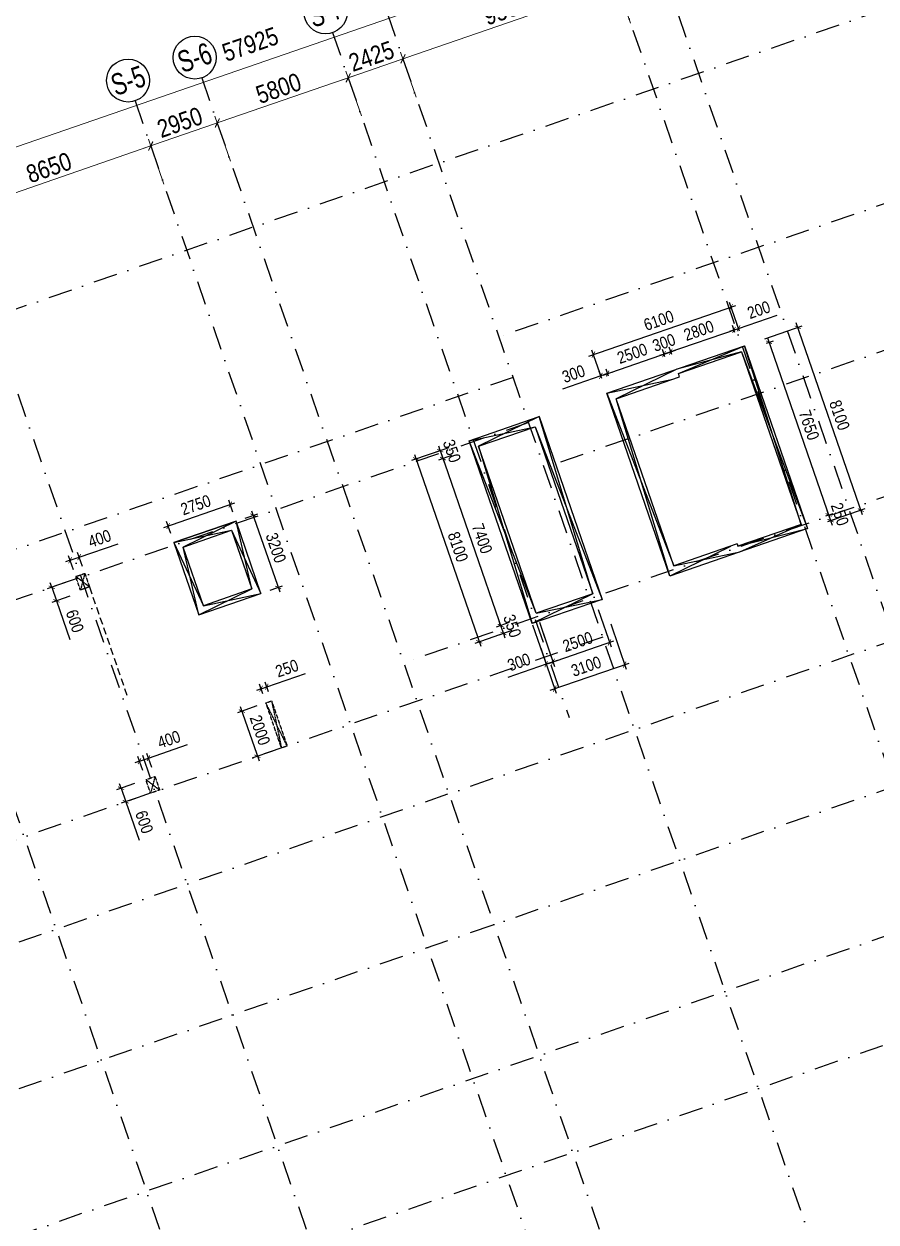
# Model space of a CAD drawing. Header units: millimetres. Extents: x 13965 to 1327256, y -72704 to 46237.
# Drawn here: x 1202151 to 1237833, y -29291 to 20879 of the extents above; entities that cross this region are included whole.
import ezdxf
from ezdxf.enums import TextEntityAlignment as Align

# ---------------------------------------------------------------- set-up
doc = ezdxf.new("R2010")
doc.units = ezdxf.units.MM
doc.header["$MEASUREMENT"] = 0
for name, pattern in [('DASHDOT', [1, 0.5, -0.25, 0, -0.25]), ('DASHED', [4.5, 3, -1.5]), ('ST_MBDV Cot vach 220805$0$HIDDEN', [0.375, 0.25, -0.125])]:
    doc.linetypes.add(name, pattern=pattern)
for name, color, linetype in [('ccu11-Khuat', 9, 'DASHED'), ('ccu11-Manh', 8, 'Continuous'), ('ccu11-Thay', 7, 'Continuous'), ('KC2-DIM', 251, 'Continuous'), ('KT-Luoi truc South Tower', 8, 'DASHDOT'), ('ST_MBDV Cot vach 220805$0$AUDIT_I_220805193045-1', 50, 'Continuous'), ('ST_MBDV Cot vach 220805$0$AUDIT_I_220805193045-5', 6, 'Continuous')]:
    doc.layers.add(name, color=color, linetype=linetype)
doc.layers.add('KT-Kich thuoc', color=159, linetype='Continuous', lineweight=18)
doc.styles.add('Arial Narrow', font='ARIALN.TTF')
doc.styles.add('ST_MBDV Cot vach 220805$0$HBA-Text', font='GOTHIC.TTF')
doc.dimstyles.new('ccu12-200', dxfattribs={"dimscale": 200, "dimtxt": 2.5, "dimasz": 1, "dimexe": 1, "dimexo": 2, "dimgap": 1, "dimtad": 1, "dimdec": 0, "dimdsep": 46, "dimtxsty": 'Arial Narrow', "dimblk": 'ARCHTICK', "dimcen": -1, "dimdle": 1, "dimclrd": 256, "dimclre": 256, "dimclrt": 3, "dimadec": 0, "dimazin": 2, "dimtfac": 0.1, "dimtdec": 0, "dimtmove": 0, "dimatfit": 1, "dimldrblk": 'ARCHTICK', "dimfxl": 1, "dimtvp": 0.833333, "dimtolj": 1, "dimtzin": 12, "dimarcsym": 0})
doc.dimstyles.new('CCU_1-300', dxfattribs={"dimscale": 300, "dimtxt": 2.5, "dimasz": 1, "dimexe": 1, "dimexo": 2, "dimgap": 0.5, "dimtad": 1, "dimdec": 0, "dimdsep": 46, "dimtxsty": 'Arial Narrow', "dimblk": 'ARCHTICK', "dimcen": -1, "dimdle": 1, "dimclrd": 256, "dimclre": 256, "dimclrt": 3, "dimadec": 0, "dimazin": 2, "dimtfac": 0.1, "dimtdec": 0, "dimtix": 1, "dimtmove": 2, "dimatfit": 1, "dimfxl": 1, "dimtvp": 0.833333, "dimtolj": 1, "dimtzin": 12, "dimarcsym": 0})

# ---------------------------------------------------------------- blocks, each defined once
blk = doc.blocks.new('_ArchTick')
at = {"color": 0, "const_width": 0.15}
blk.add_lwpolyline([(-0.5, -0.5), (0.5, 0.5)], dxfattribs=at)
blk = doc.blocks.new('*D1056')
at = {"layer": 'Defpoints', "color": 0, "transparency": 16777216}
for p in [(-52359, 62652), (-108654, 48212), (-107112, 43748, 0)]:
    blk.add_point(p, dxfattribs=at)
at = {"layer": 'KT-Kich thuoc', "lineweight": -2, "transparency": 16777216}
for p, q in [((-52555, 63219), (-53998, 67400)), ((-53617, 67214), (-108937, 48114)), ((-107308, 44315), (-108751, 48496))]:
    blk.add_line(p, q, dxfattribs=at)
at = {"layer": 'KT-Kich thuoc', "lineweight": -2, "transparency": 16777216, "xscale": 300, "yscale": 300, "zscale": 300}
for p, rotation in [((-53900, 67116), 19.04771637789532), ((-108654, 48212), 199.0477163778953)]:
    blk.add_blockref('_ArchTick', p, dxfattribs=dict(at, rotation=rotation))
at = {"layer": 'KT-Kich thuoc', "color": 3, "transparency": 16777216, "insert": (-78140, 59662), "char_height": 750, "attachment_point": 5, "rotation": 19.0477, "style": 'Arial Narrow'}
blk.add_mtext('\\A1;57925', dxfattribs=at)
blk = doc.blocks.new('*D1060')
at = {"layer": 'Defpoints', "color": 0, "transparency": 16777216}
for p in [(-82308, 55404), (-81561, 53238), (-89737, 50415)]:
    blk.add_point(p, dxfattribs=at)
at = {"layer": 'KT-Kich thuoc', "lineweight": -2, "transparency": 16777216}
for p, q in [((-90768, 52483), (-82025, 55502)), ((-81757, 53805), (-82406, 55687)), ((-89933, 50983), (-90583, 52864))]:
    blk.add_line(p, q, dxfattribs=at)
for p, xscale, yscale, zscale, rotation in [((-82308, 55404), 300, 300, 300, 19.04713796427213), ((-90485, 52581), 300.0000000000001, 300.0000000000001, 300.0000000000001, 199.0471379642721)]:
    blk.add_blockref('_ArchTick', p, dxfattribs=dict(at, xscale=xscale, yscale=yscale, zscale=zscale, rotation=rotation))
at = {"layer": 'KT-Kich thuoc', "color": 3, "transparency": 16777216, "insert": (-86570, 54496), "char_height": 750, "attachment_point": 5, "rotation": 19.0471, "style": 'Arial Narrow'}
blk.add_mtext('\\A1;8650', dxfattribs=at)
blk = doc.blocks.new('*D1061')
at = {"layer": 'Defpoints', "color": 0, "transparency": 16777216}
for p in [(-79520, 56366), (-78772, 54201), (-81561, 53238)]:
    blk.add_point(p, dxfattribs=at)
at = {"layer": 'KT-Kich thuoc', "lineweight": -2, "transparency": 16777216}
for p, q in [((-82592, 55306), (-79236, 56464)), ((-78968, 54768), (-79618, 56650)), ((-81757, 53805), (-82406, 55687))]:
    blk.add_line(p, q, dxfattribs=at)
for p, xscale, yscale, zscale, rotation in [((-79520, 56366), 300, 300, 300, 19.04713796427213), ((-82308, 55404), 300.0000000000001, 300.0000000000001, 300.0000000000001, 199.0471379642721)]:
    blk.add_blockref('_ArchTick', p, dxfattribs=dict(at, xscale=xscale, yscale=yscale, zscale=zscale, rotation=rotation))
at = {"layer": 'KT-Kich thuoc', "color": 3, "transparency": 16777216, "insert": (-81088, 56389), "char_height": 750, "attachment_point": 5, "rotation": 19.0471, "style": 'Arial Narrow'}
blk.add_mtext('\\A1;2950', dxfattribs=at)
blk = doc.blocks.new('*D1062')
at = {"layer": 'Defpoints', "color": 0, "transparency": 16777216}
for p in [(-74037, 58259), (-73290, 56094), (-78772, 54201)]:
    blk.add_point(p, dxfattribs=at)
at = {"layer": 'KT-Kich thuoc', "lineweight": -2, "transparency": 16777216}
for p, q in [((-79803, 56269), (-73754, 58357)), ((-73486, 56661), (-74135, 58543)), ((-78968, 54768), (-79618, 56650))]:
    blk.add_line(p, q, dxfattribs=at)
for p, xscale, yscale, zscale, rotation in [((-74037, 58259), 300, 300, 300, 19.04713796427213), ((-79520, 56366), 300.0000000000001, 300.0000000000001, 300.0000000000001, 199.0471379642721)]:
    blk.add_blockref('_ArchTick', p, dxfattribs=dict(at, xscale=xscale, yscale=yscale, zscale=zscale, rotation=rotation))
at = {"layer": 'KT-Kich thuoc', "color": 3, "transparency": 16777216, "insert": (-76953, 57817), "char_height": 750, "attachment_point": 5, "rotation": 19.0471, "style": 'Arial Narrow'}
blk.add_mtext('\\A1;5800', dxfattribs=at)
blk = doc.blocks.new('*D1063')
at = {"layer": 'Defpoints', "color": 0, "transparency": 16777216}
for p in [(-71745, 59051), (-70998, 56885), (-73290, 56094)]:
    blk.add_point(p, dxfattribs=at)
at = {"layer": 'KT-Kich thuoc', "lineweight": -2, "transparency": 16777216}
for p, q in [((-71193, 57452), (-71843, 59334)), ((-74321, 58161), (-71462, 59149)), ((-73486, 56661), (-74135, 58543))]:
    blk.add_line(p, q, dxfattribs=at)
for p, xscale, yscale, zscale, rotation in [((-71745, 59051), 300, 300, 300, 19.04713796427213), ((-74037, 58259), 300.0000000000001, 300.0000000000001, 300.0000000000001, 199.0471379642721)]:
    blk.add_blockref('_ArchTick', p, dxfattribs=dict(at, xscale=xscale, yscale=yscale, zscale=zscale, rotation=rotation))
at = {"layer": 'KT-Kich thuoc', "color": 3, "transparency": 16777216, "insert": (-73065, 59159), "char_height": 750, "attachment_point": 5, "rotation": 19.0471, "style": 'Arial Narrow'}
blk.add_mtext('\\A1;2425', dxfattribs=at)
blk = doc.blocks.new('*D1064')
at = {"layer": 'Defpoints', "color": 0, "transparency": 16777216}
for p in [(-62765, 62151), (-62018, 59985), (-70998, 56885)]:
    blk.add_point(p, dxfattribs=at)
at = {"layer": 'KT-Kich thuoc', "lineweight": -2, "transparency": 16777216}
for p, q in [((-72029, 58953), (-62482, 62249)), ((-62214, 60553), (-62863, 62435)), ((-71193, 57452), (-71843, 59334))]:
    blk.add_line(p, q, dxfattribs=at)
for p, xscale, yscale, zscale, rotation in [((-62765, 62151), 300, 300, 300, 19.04713796427213), ((-71745, 59051), 300.0000000000001, 300.0000000000001, 300.0000000000001, 199.0471379642721)]:
    blk.add_blockref('_ArchTick', p, dxfattribs=dict(at, xscale=xscale, yscale=yscale, zscale=zscale, rotation=rotation))
at = {"layer": 'KT-Kich thuoc', "color": 3, "transparency": 16777216, "insert": (-67429, 61105), "char_height": 750, "attachment_point": 5, "rotation": 19.0471, "style": 'Arial Narrow'}
blk.add_mtext('\\A1;9500', dxfattribs=at)
blk = doc.blocks.new('*D1065')
at = {"layer": 'Defpoints', "color": 0, "transparency": 16777216}
for p in [(-60875, 62804), (-60127, 60638), (-62018, 59985)]:
    blk.add_point(p, dxfattribs=at)
at = {"layer": 'KT-Kich thuoc', "lineweight": -2, "transparency": 16777216}
for p, q in [((-62765, 62151), (-60875, 62804)), ((-60323, 61205), (-60973, 63087)), ((-60875, 62804), (-60591, 62902)), ((-62214, 60553), (-62863, 62435)), ((-62765, 62151), (-63049, 62053))]:
    blk.add_line(p, q, dxfattribs=at)
for p, xscale, yscale, zscale, rotation in [((-60875, 62804), 300.0000000000001, 300.0000000000001, 300.0000000000001, 199.0471379642721), ((-62765, 62151), 300, 300, 300, 19.04713796427217)]:
    blk.add_blockref('_ArchTick', p, dxfattribs=dict(at, xscale=xscale, yscale=yscale, zscale=zscale, rotation=rotation))
at = {"layer": 'KT-Kich thuoc', "color": 3, "transparency": 16777216, "insert": (-61994, 62981), "char_height": 750, "attachment_point": 5, "rotation": 19.0471, "style": 'Arial Narrow'}
blk.add_mtext('\\A1;2000', dxfattribs=at)
blk = doc.blocks.new('ST_MBDV Cot vach 220805$0$GRID-SYM-flat-103')
at = {"layer": 'ST_MBDV Cot vach 220805$0$AUDIT_I_220805193045-1'}
blk.add_circle((0, 0, 0), 900, dxfattribs=at)
at = {"layer": 'ST_MBDV Cot vach 220805$0$AUDIT_I_220805193045-1', "style": 'ST_MBDV Cot vach 220805$0$HBA-Text'}
blk.add_attdef('GRID', text='', height=900, rotation=19.0471, dxfattribs=at).set_placement((0, 0, 0), align=Align.MIDDLE_CENTER)
blk = doc.blocks.new('*U1039')
at = {"color": 6, "linetype": 'ST_MBDV Cot vach 220805$0$HIDDEN', "ltscale": 10}
for p, q in [((-75, 125), (-475, -475)), ((-75, -475), (-475, 125))]:
    blk.add_line(p, q, dxfattribs=at)
blk.add_lwpolyline([(-475, -475), (-75, -475), (-75, 125), (-475, 125)], close=True, dxfattribs=at)
blk = doc.blocks.new('*U1037')
at = {"color": 6, "linetype": 'ST_MBDV Cot vach 220805$0$HIDDEN', "ltscale": 10}
for p, q in [((-225, 1525), (-475, -475)), ((-225, -475), (-475, 1525))]:
    blk.add_line(p, q, dxfattribs=at)
blk.add_lwpolyline([(-475, -475), (-225, -475), (-225, 1525), (-475, 1525)], close=True, dxfattribs=at)
blk = doc.blocks.new('*U1035')
at = {"color": 6, "linetype": 'ST_MBDV Cot vach 220805$0$HIDDEN', "ltscale": 10}
for p, q in [((-75, 125), (-475, -475)), ((-75, -475), (-475, 125))]:
    blk.add_line(p, q, dxfattribs=at)
blk.add_lwpolyline([(-475, -475), (-75, -475), (-75, 125), (-475, 125)], close=True, dxfattribs=at)
blk = doc.blocks.new('*D943')
at = {"layer": 'Defpoints', "color": 0, "transparency": 16777216}
for p in [(1210792, 755), (1211032, 59), (1208433, -839)]:
    blk.add_point(p, dxfattribs=at)
at = {"layer": 'KC2-DIM', "lineweight": -2, "transparency": 16777216}
for p, q in [((1208003, -208), (1210981, 820)), ((1210902, 437), (1210727, 944)), ((1208302, -461), (1208127, 46))]:
    blk.add_line(p, q, dxfattribs=at)
at = {"layer": 'KC2-DIM', "lineweight": -2, "transparency": 16777216, "xscale": 200, "yscale": 200, "zscale": 200}
for p, rotation in [((1210792, 755), 19.04713795401424), ((1208192, -143), 199.0471379540143)]:
    blk.add_blockref('_ArchTick', p, dxfattribs=dict(at, rotation=rotation))
at = {"layer": 'KC2-DIM', "color": 3, "transparency": 16777216, "insert": (1209344, 736), "char_height": 500, "attachment_point": 5, "rotation": 19.0471, "style": 'Arial Narrow'}
blk.add_mtext('\\A1;2750', dxfattribs=at)
blk = doc.blocks.new('*D944')
at = {"layer": 'Defpoints', "color": 0, "transparency": 16777216}
for p in [(1211032, 59), (1212076, -2966), (1212795, -2718)]:
    blk.add_point(p, dxfattribs=at)
at = {"layer": 'KC2-DIM', "lineweight": -2, "transparency": 16777216}
for p, q in [((1211410, 189), (1211940, 372)), ((1211685, 496), (1212860, -2907)), ((1212455, -2836), (1212984, -2653))]:
    blk.add_line(p, q, dxfattribs=at)
at = {"layer": 'KC2-DIM', "lineweight": -2, "transparency": 16777216, "xscale": 200, "yscale": 200, "zscale": 200}
for p, rotation in [((1211751, 307), 109.0471379534282), ((1212795, -2718), 289.0471379534281)]:
    blk.add_blockref('_ArchTick', p, dxfattribs=dict(at, rotation=rotation))
at = {"layer": 'KC2-DIM', "color": 3, "transparency": 16777216, "insert": (1212703, -1057), "char_height": 500, "attachment_point": 5, "rotation": 289.0471, "style": 'Arial Narrow'}
blk.add_mtext('\\A1;3200', dxfattribs=at)
blk = doc.blocks.new('*D945')
at = {"layer": 'Defpoints', "color": 0, "transparency": 16777216}
for p in [(1220318, 3264), (1219698, 2680), (1220432, 2934)]:
    blk.add_point(p, dxfattribs=at)
at = {"layer": 'KC2-DIM', "lineweight": -2, "transparency": 16777216}
for p, q in [((1219940, 3134), (1219395, 2946)), ((1219584, 3011), (1219519, 3200)), ((1219584, 3011), (1219698, 2680)), ((1220054, 2803), (1219509, 2615)), ((1219698, 2680), (1219763, 2491))]:
    blk.add_line(p, q, dxfattribs=at)
at = {"layer": 'KC2-DIM', "lineweight": -2, "transparency": 16777216, "xscale": 200, "yscale": 200, "zscale": 200}
for p, rotation in [((1219584, 3011), 289.0471379531238), ((1219698, 2680), 109.0471379531237)]:
    blk.add_blockref('_ArchTick', p, dxfattribs=dict(at, rotation=rotation))
at = {"layer": 'KC2-DIM', "color": 3, "transparency": 16777216, "insert": (1220071, 2994), "char_height": 500, "attachment_point": 5, "rotation": 289.0471, "style": 'Arial Narrow'}
blk.add_mtext('\\A1;350', dxfattribs=at)
blk = doc.blocks.new('*D946')
at = {"layer": 'Defpoints', "color": 0, "transparency": 16777216}
for p in [(1220432, 2934), (1222113, -4315), (1222847, -4061)]:
    blk.add_point(p, dxfattribs=at)
at = {"layer": 'KC2-DIM', "lineweight": -2, "transparency": 16777216}
for p, q in [((1220054, 2803), (1219509, 2615)), ((1219633, 2869), (1222178, -4504)), ((1222469, -4192), (1221924, -4380))]:
    blk.add_line(p, q, dxfattribs=at)
at = {"layer": 'KC2-DIM', "lineweight": -2, "transparency": 16777216, "xscale": 200, "yscale": 200, "zscale": 200}
for p, rotation in [((1219698, 2680), 109.0471379636559), ((1222113, -4315), 289.047137963656)]:
    blk.add_blockref('_ArchTick', p, dxfattribs=dict(at, rotation=rotation))
at = {"layer": 'KC2-DIM', "color": 3, "transparency": 16777216, "insert": (1221336, -669), "char_height": 500, "attachment_point": 5, "rotation": 289.0471, "style": 'Arial Narrow'}
blk.add_mtext('\\A1;7400', dxfattribs=at)
blk = doc.blocks.new('*D947')
at = {"layer": 'Defpoints', "color": 0, "transparency": 16777216}
for p in [(1222847, -4061), (1222961, -4392), (1222227, -4645)]:
    blk.add_point(p, dxfattribs=at)
at = {"layer": 'KC2-DIM', "lineweight": -2, "transparency": 16777216}
for p, q in [((1222469, -4192), (1221924, -4380)), ((1222113, -4315), (1222048, -4126)), ((1222113, -4315), (1222227, -4645)), ((1222583, -4523), (1222038, -4711)), ((1222227, -4645), (1222292, -4834))]:
    blk.add_line(p, q, dxfattribs=at)
at = {"layer": 'KC2-DIM', "lineweight": -2, "transparency": 16777216, "xscale": 200, "yscale": 200, "zscale": 200}
for p, rotation in [((1222113, -4315), 289.047137963656), ((1222227, -4645), 109.0471379636559)]:
    blk.add_blockref('_ArchTick', p, dxfattribs=dict(at, rotation=rotation))
at = {"layer": 'KC2-DIM', "color": 3, "transparency": 16777216, "insert": (1222600, -4331), "char_height": 500, "attachment_point": 5, "rotation": 289.0471, "style": 'Arial Narrow'}
blk.add_mtext('\\A1;350', dxfattribs=at)
blk = doc.blocks.new('*D948')
at = {"layer": 'Defpoints', "color": 0, "transparency": 16777216}
for p in [(1220318, 3264), (1222961, -4392), (1221217, -4994)]:
    blk.add_point(p, dxfattribs=at)
at = {"layer": 'KC2-DIM', "lineweight": -2, "transparency": 16777216}
for p, q in [((1219940, 3134), (1218384, 2597)), ((1218508, 2851), (1221282, -5183)), ((1222583, -4523), (1221027, -5060))]:
    blk.add_line(p, q, dxfattribs=at)
at = {"layer": 'KC2-DIM', "lineweight": -2, "transparency": 16777216, "xscale": 200, "yscale": 200, "zscale": 200}
for p, rotation in [((1218573, 2662), 109.0471379531446), ((1221217, -4994), 289.0471379531446)]:
    blk.add_blockref('_ArchTick', p, dxfattribs=dict(at, rotation=rotation))
at = {"layer": 'KC2-DIM', "color": 3, "transparency": 16777216, "insert": (1220325, -1018), "char_height": 500, "attachment_point": 5, "rotation": 289.0471, "style": 'Arial Narrow'}
blk.add_mtext('\\A1;8100', dxfattribs=at)
blk = doc.blocks.new('*D949')
at = {"layer": 'Defpoints', "color": 0, "transparency": 16777216}
for p in [(1223321, -3898), (1223605, -3800), (1224023, -5931)]:
    blk.add_point(p, dxfattribs=at)
at = {"layer": 'KC2-DIM', "lineweight": -2, "transparency": 16777216}
for p, q in [((1223452, -4276), (1224089, -6121)), ((1223735, -4178), (1224372, -6023)), ((1224023, -5931), (1222412, -6488)), ((1224307, -5834), (1224023, -5931)), ((1224307, -5834), (1224496, -5768))]:
    blk.add_line(p, q, dxfattribs=at)
at = {"layer": 'KC2-DIM', "lineweight": -2, "transparency": 16777216, "xscale": 200, "yscale": 200, "zscale": 200}
for p, rotation in [((1224023, -5931), 19.04713795306775), ((1224307, -5834), 199.0471379530678)]:
    blk.add_blockref('_ArchTick', p, dxfattribs=dict(at, rotation=rotation))
at = {"layer": 'KC2-DIM', "color": 3, "transparency": 16777216, "insert": (1222880, -5845), "char_height": 500, "attachment_point": 5, "rotation": 19.0471, "style": 'Arial Narrow'}
blk.add_mtext('\\A1;300', dxfattribs=at)
blk = doc.blocks.new('*D950')
at = {"layer": 'Defpoints', "color": 0, "transparency": 16777216}
for p in [(1226066, -3269), (1223703, -4085), (1226670, -5018)]:
    blk.add_point(p, dxfattribs=at)
at = {"layer": 'KC2-DIM', "lineweight": -2, "transparency": 16777216}
for p, q in [((1226197, -3647), (1226735, -5207)), ((1223834, -4463), (1224372, -6023)), ((1224118, -5899), (1226859, -4952))]:
    blk.add_line(p, q, dxfattribs=at)
at = {"layer": 'KC2-DIM', "lineweight": -2, "transparency": 16777216, "xscale": 200, "yscale": 200, "zscale": 200}
for p, rotation in [((1226670, -5018), 19.04713795308638), ((1224307, -5834), 199.0471379530864)]:
    blk.add_blockref('_ArchTick', p, dxfattribs=dict(at, rotation=rotation))
at = {"layer": 'KC2-DIM', "color": 3, "transparency": 16777216, "insert": (1225340, -4995), "char_height": 500, "attachment_point": 5, "rotation": 19.0471, "style": 'Arial Narrow'}
blk.add_mtext('\\A1;2500', dxfattribs=at)
blk = doc.blocks.new('*D951')
at = {"layer": 'Defpoints', "color": 0, "transparency": 16777216}
for p in [(1226590, -3867), (1223660, -4879), (1227308, -5947)]:
    blk.add_point(p, dxfattribs=at)
at = {"layer": 'KC2-DIM', "lineweight": -2, "transparency": 16777216}
for p, q in [((1226721, -4245), (1227373, -6136)), ((1223790, -5257), (1224443, -7147)), ((1224189, -7024), (1227497, -5881))]:
    blk.add_line(p, q, dxfattribs=at)
at = {"layer": 'KC2-DIM', "lineweight": -2, "transparency": 16777216, "xscale": 200, "yscale": 200, "zscale": 200}
for p, rotation in [((1227308, -5947), 19.04713795301825), ((1224378, -6958), 199.0471379530182)]:
    blk.add_blockref('_ArchTick', p, dxfattribs=dict(at, rotation=rotation))
at = {"layer": 'KC2-DIM', "color": 3, "transparency": 16777216, "insert": (1225694, -6022), "char_height": 500, "attachment_point": 5, "rotation": 19.0471, "style": 'Arial Narrow'}
blk.add_mtext('\\A1;3100', dxfattribs=at)
blk = doc.blocks.new('*D952')
at = {"layer": 'Defpoints', "color": 0, "transparency": 16777216}
for p in [(1226309, 6140), (1226479, 5648), (1226762, 5746)]:
    blk.add_point(p, dxfattribs=at)
at = {"layer": 'KC2-DIM', "lineweight": -2, "transparency": 16777216}
for p, q in [((1226309, 6140), (1224698, 5584)), ((1226348, 6027), (1226244, 6329)), ((1226592, 6238), (1226309, 6140)), ((1226632, 6124), (1226527, 6427)), ((1226592, 6238), (1226781, 6304))]:
    blk.add_line(p, q, dxfattribs=at)
at = {"layer": 'KC2-DIM', "lineweight": -2, "transparency": 16777216, "xscale": 200, "yscale": 200, "zscale": 200}
for p, rotation in [((1226309, 6140), 19.0471379530103), ((1226592, 6238), 199.0471379530103)]:
    blk.add_blockref('_ArchTick', p, dxfattribs=dict(at, rotation=rotation))
at = {"layer": 'KC2-DIM', "color": 3, "transparency": 16777216, "insert": (1225166, 6227), "char_height": 500, "attachment_point": 5, "rotation": 19.0471, "style": 'Arial Narrow'}
blk.add_mtext('\\A1;300', dxfattribs=at)
blk = doc.blocks.new('*D953')
at = {"layer": 'Defpoints', "color": 0, "transparency": 16777216}
for p in [(1228955, 7054), (1229125, 6562), (1226762, 5746)]:
    blk.add_point(p, dxfattribs=at)
at = {"layer": 'KC2-DIM', "lineweight": -2, "transparency": 16777216}
for p, q in [((1226403, 6173), (1229145, 7119)), ((1228995, 6940), (1228890, 7243)), ((1226632, 6124), (1226527, 6427))]:
    blk.add_line(p, q, dxfattribs=at)
at = {"layer": 'KC2-DIM', "lineweight": -2, "transparency": 16777216, "xscale": 200, "yscale": 200, "zscale": 200}
for p, rotation in [((1228955, 7054), 19.04713795475108), ((1226592, 6238), 199.0471379547511)]:
    blk.add_blockref('_ArchTick', p, dxfattribs=dict(at, rotation=rotation))
at = {"layer": 'KC2-DIM', "color": 3, "transparency": 16777216, "insert": (1227625, 7077), "char_height": 500, "attachment_point": 5, "rotation": 19.0471, "style": 'Arial Narrow'}
blk.add_mtext('\\A1;2500', dxfattribs=at)
blk = doc.blocks.new('*D954')
at = {"layer": 'Defpoints', "color": 0, "transparency": 16777216}
for p in [(1229239, 7152), (1229125, 6562), (1229409, 6660)]:
    blk.add_point(p, dxfattribs=at)
at = {"layer": 'KC2-DIM', "lineweight": -2, "transparency": 16777216}
for p, q in [((1228955, 7054), (1228766, 6989)), ((1228995, 6940), (1228890, 7243)), ((1228955, 7054), (1229239, 7152)), ((1229278, 7038), (1229174, 7341)), ((1229239, 7152), (1229428, 7217))]:
    blk.add_line(p, q, dxfattribs=at)
at = {"layer": 'KC2-DIM', "lineweight": -2, "transparency": 16777216, "xscale": 200, "yscale": 200, "zscale": 200}
for p, rotation in [((1228955, 7054), 19.04713795475107), ((1229239, 7152), 199.0471379547511)]:
    blk.add_blockref('_ArchTick', p, dxfattribs=dict(at, rotation=rotation))
at = {"layer": 'KC2-DIM', "color": 3, "transparency": 16777216, "insert": (1228949, 7534), "char_height": 500, "attachment_point": 5, "rotation": 19.0471, "style": 'Arial Narrow'}
blk.add_mtext('\\A1;300', dxfattribs=at)
blk = doc.blocks.new('*D955')
at = {"layer": 'Defpoints', "color": 0, "transparency": 16777216}
for p in [(1231886, 8066), (1232056, 7574), (1229409, 6660)]:
    blk.add_point(p, dxfattribs=at)
at = {"layer": 'KC2-DIM', "lineweight": -2, "transparency": 16777216}
for p, q in [((1229050, 7087), (1232075, 8131)), ((1231925, 7952), (1231820, 8255)), ((1229278, 7038), (1229174, 7341))]:
    blk.add_line(p, q, dxfattribs=at)
at = {"layer": 'KC2-DIM', "lineweight": -2, "transparency": 16777216, "xscale": 200, "yscale": 200, "zscale": 200}
for p, rotation in [((1231886, 8066), 19.04713795475108), ((1229239, 7152), 199.0471379547511)]:
    blk.add_blockref('_ArchTick', p, dxfattribs=dict(at, rotation=rotation))
at = {"layer": 'KC2-DIM', "color": 3, "transparency": 16777216, "insert": (1230414, 8039), "char_height": 500, "attachment_point": 5, "rotation": 19.0471, "style": 'Arial Narrow'}
blk.add_mtext('\\A1;2800', dxfattribs=at)
blk = doc.blocks.new('*D956')
at = {"layer": 'Defpoints', "color": 0, "transparency": 16777216}
for p in [(1232075, 8131), (1232056, 7574), (1232245, 7639)]:
    blk.add_point(p, dxfattribs=at)
at = {"layer": 'KC2-DIM', "lineweight": -2, "transparency": 16777216}
for p, q in [((1232075, 8131), (1233692, 8690)), ((1231886, 8066), (1231697, 8001)), ((1231925, 7952), (1231820, 8255)), ((1231886, 8066), (1232075, 8131)), ((1232114, 8017), (1232010, 8320))]:
    blk.add_line(p, q, dxfattribs=at)
at = {"layer": 'KC2-DIM', "lineweight": -2, "transparency": 16777216, "xscale": 200, "yscale": 200, "zscale": 200}
for p, rotation in [((1231886, 8066), 19.04713795475107), ((1232075, 8131), 199.0471379547511)]:
    blk.add_blockref('_ArchTick', p, dxfattribs=dict(at, rotation=rotation))
at = {"layer": 'KC2-DIM', "color": 3, "transparency": 16777216, "insert": (1232924, 8906), "char_height": 500, "attachment_point": 5, "rotation": 19.0471, "style": 'Arial Narrow'}
blk.add_mtext('\\A1;200', dxfattribs=at)
blk = doc.blocks.new('*D957')
at = {"layer": 'Defpoints', "color": 0, "transparency": 16777216}
for p in [(1231766, 9025), (1232245, 7639), (1226479, 5648)]:
    blk.add_point(p, dxfattribs=at)
at = {"layer": 'KC2-DIM', "lineweight": -2, "transparency": 16777216}
for p, q in [((1225811, 6969), (1231955, 9090)), ((1232114, 8017), (1231701, 9214)), ((1226348, 6027), (1225935, 7223))]:
    blk.add_line(p, q, dxfattribs=at)
at = {"layer": 'KC2-DIM', "lineweight": -2, "transparency": 16777216, "xscale": 200, "yscale": 200, "zscale": 200}
for p, rotation in [((1231766, 9025), 19.04713795301479), ((1226000, 7034), 199.0471379530148)]:
    blk.add_blockref('_ArchTick', p, dxfattribs=dict(at, rotation=rotation))
at = {"layer": 'KC2-DIM', "color": 3, "transparency": 16777216, "insert": (1228735, 8460), "char_height": 500, "attachment_point": 5, "rotation": 19.0471, "style": 'Arial Narrow'}
blk.add_mtext('\\A1;6100', dxfattribs=at)
blk = doc.blocks.new('*D958')
at = {"layer": 'Defpoints', "color": 0, "transparency": 16777216}
for p in [(1232861, 7381), (1235358, 149), (1235845, 318)]:
    blk.add_point(p, dxfattribs=at)
at = {"layer": 'KC2-DIM', "lineweight": -2, "transparency": 16777216}
for p, q in [((1233239, 7511), (1233538, 7614)), ((1233284, 7738), (1235911, 129)), ((1235736, 280), (1236034, 383))]:
    blk.add_line(p, q, dxfattribs=at)
at = {"layer": 'KC2-DIM', "lineweight": -2, "transparency": 16777216, "xscale": 200, "yscale": 200, "zscale": 200}
for p, rotation in [((1233349, 7549), 109.0471379531407), ((1235845, 318), 289.0471379531407)]:
    blk.add_blockref('_ArchTick', p, dxfattribs=dict(at, rotation=rotation))
at = {"layer": 'KC2-DIM', "color": 3, "transparency": 16777216, "insert": (1235028, 4082), "char_height": 500, "attachment_point": 5, "rotation": 289.0471, "style": 'Arial Narrow'}
blk.add_mtext('\\A1;7650', dxfattribs=at)
blk = doc.blocks.new('*D959')
at = {"layer": 'Defpoints', "color": 0, "transparency": 16777216}
for p in [(1235358, 149), (1235927, 82), (1235439, -87)]:
    blk.add_point(p, dxfattribs=at)
at = {"layer": 'KC2-DIM', "lineweight": -2, "transparency": 16777216}
for p, q in [((1235845, 318), (1235780, 507)), ((1235736, 280), (1236034, 383)), ((1235817, 44), (1236116, 147)), ((1235845, 318), (1235927, 82)), ((1235927, 82), (1235992, -107))]:
    blk.add_line(p, q, dxfattribs=at)
at = {"layer": 'KC2-DIM', "lineweight": -2, "transparency": 16777216, "xscale": 200, "yscale": 200, "zscale": 200}
for p, rotation in [((1235845, 318), 289.0471379531118), ((1235927, 82), 109.0471379531119)]:
    blk.add_blockref('_ArchTick', p, dxfattribs=dict(at, rotation=rotation))
at = {"layer": 'KC2-DIM', "color": 3, "transparency": 16777216, "insert": (1236317, 348), "char_height": 500, "attachment_point": 5, "rotation": 289.0471, "style": 'Arial Narrow'}
blk.add_mtext('\\A1;250', dxfattribs=at)
blk = doc.blocks.new('*D960')
at = {"layer": 'Defpoints', "color": 0, "transparency": 16777216}
for p in [(1234551, 8176), (1232796, 7570), (1235439, -87)]:
    blk.add_point(p, dxfattribs=at)
at = {"layer": 'KC2-DIM', "lineweight": -2, "transparency": 16777216}
for p, q in [((1233174, 7700), (1234740, 8241)), ((1237260, 330), (1234486, 8365)), ((1235817, 44), (1237384, 584))]:
    blk.add_line(p, q, dxfattribs=at)
at = {"layer": 'KC2-DIM', "lineweight": -2, "transparency": 16777216, "xscale": 200, "yscale": 200, "zscale": 200}
for p, rotation in [((1234551, 8176), 109.0471379531383), ((1237195, 519), 289.0471379531384)]:
    blk.add_blockref('_ArchTick', p, dxfattribs=dict(at, rotation=rotation))
at = {"layer": 'KC2-DIM', "color": 3, "transparency": 16777216, "insert": (1236303, 4496), "char_height": 500, "attachment_point": 5, "rotation": 289.0471, "style": 'Arial Narrow'}
blk.add_mtext('\\A1;8100', dxfattribs=at)
blk = doc.blocks.new('*D991')
at = {"layer": 'Defpoints', "color": 0, "transparency": 16777216}
for p in [(1204259, -2385), (1204455, -2953), (1203509, -3279)]:
    blk.add_point(p, dxfattribs=at)
at = {"layer": 'KC2-DIM', "lineweight": -2, "transparency": 16777216}
for p, q in [((1203881, -2516), (1203124, -2777)), ((1203313, -2712), (1203248, -2523)), ((1203313, -2712), (1203509, -3279)), ((1204077, -3083), (1203320, -3344)), ((1203509, -3279), (1204066, -4892))]:
    blk.add_line(p, q, dxfattribs=at)
at = {"layer": 'KC2-DIM', "lineweight": -2, "transparency": 16777216, "xscale": 200, "yscale": 200, "zscale": 200}
for p, rotation in [((1203313, -2712), 289.0471379540019), ((1203509, -3279), 109.0471379540019)]:
    blk.add_blockref('_ArchTick', p, dxfattribs=dict(at, rotation=rotation))
at = {"layer": 'KC2-DIM', "color": 3, "transparency": 16777216, "insert": (1204283, -4126), "char_height": 500, "attachment_point": 5, "rotation": 289.0471, "style": 'Arial Narrow'}
blk.add_mtext('\\A1;600', dxfattribs=at)
blk = doc.blocks.new('*D992')
at = {"layer": 'Defpoints', "color": 0, "transparency": 16777216}
for p in [(1204464, -1447), (1204354, -2353), (1204732, -2222)]:
    blk.add_point(p, dxfattribs=at)
at = {"layer": 'KC2-DIM', "lineweight": -2, "transparency": 16777216}
for p, q in [((1204464, -1447), (1206091, -886)), ((1204223, -1975), (1204021, -1389)), ((1204086, -1578), (1204464, -1447)), ((1204601, -1844), (1204399, -1258)), ((1204086, -1578), (1203897, -1643))]:
    blk.add_line(p, q, dxfattribs=at)
at = {"layer": 'KC2-DIM', "lineweight": -2, "transparency": 16777216, "xscale": 200, "yscale": 200, "zscale": 200}
for p, rotation in [((1204086, -1578), 19.04713795401357), ((1204464, -1447), 199.0471379540136)]:
    blk.add_blockref('_ArchTick', p, dxfattribs=dict(at, rotation=rotation))
at = {"layer": 'KC2-DIM', "color": 3, "transparency": 16777216, "insert": (1205318, -671), "char_height": 500, "attachment_point": 5, "rotation": 19.0471, "style": 'Arial Narrow'}
blk.add_mtext('\\A1;400', dxfattribs=at)
blk = doc.blocks.new('*D993')
at = {"layer": 'Defpoints', "color": 0, "transparency": 16777216}
for p in [(1207163, -10798), (1207359, -11365), (1206414, -11692)]:
    blk.add_point(p, dxfattribs=at)
at = {"layer": 'KC2-DIM', "lineweight": -2, "transparency": 16777216}
for p, q in [((1206785, -10929), (1206029, -11190)), ((1206218, -11125), (1206153, -10936)), ((1206218, -11125), (1206414, -11692)), ((1206981, -11496), (1206225, -11757)), ((1206414, -11692), (1206971, -13305))]:
    blk.add_line(p, q, dxfattribs=at)
at = {"layer": 'KC2-DIM', "lineweight": -2, "transparency": 16777216, "xscale": 200, "yscale": 200, "zscale": 200}
for p, rotation in [((1206218, -11125), 289.0471379539809), ((1206414, -11692), 109.0471379539809)]:
    blk.add_blockref('_ArchTick', p, dxfattribs=dict(at, rotation=rotation))
at = {"layer": 'KC2-DIM', "color": 3, "transparency": 16777216, "insert": (1207188, -12539), "char_height": 500, "attachment_point": 5, "rotation": 289.0471, "style": 'Arial Narrow'}
blk.add_mtext('\\A1;600', dxfattribs=at)
blk = doc.blocks.new('*D994')
at = {"layer": 'Defpoints', "color": 0, "transparency": 16777216}
for p in [(1207368, -9860), (1207258, -10765), (1207636, -10635)]:
    blk.add_point(p, dxfattribs=at)
at = {"layer": 'KC2-DIM', "lineweight": -2, "transparency": 16777216}
for p, q in [((1207368, -9860), (1208995, -9298)), ((1206990, -9990), (1206801, -10056)), ((1207127, -10387), (1206925, -9801)), ((1206990, -9990), (1207368, -9860)), ((1207506, -10257), (1207303, -9671))]:
    blk.add_line(p, q, dxfattribs=at)
at = {"layer": 'KC2-DIM', "lineweight": -2, "transparency": 16777216, "xscale": 200, "yscale": 200, "zscale": 200}
for p, rotation in [((1206990, -9990), 19.04713795401357), ((1207368, -9860), 199.0471379540136)]:
    blk.add_blockref('_ArchTick', p, dxfattribs=dict(at, rotation=rotation))
at = {"layer": 'KC2-DIM', "color": 3, "transparency": 16777216, "insert": (1208222, -9083), "char_height": 500, "attachment_point": 5, "rotation": 19.0471, "style": 'Arial Narrow'}
blk.add_mtext('\\A1;400', dxfattribs=at)
blk = doc.blocks.new('*D995')
at = {"layer": 'Defpoints', "color": 0, "transparency": 16777216}
for p in [(1212284, -7550), (1212936, -9440), (1211930, -9787)]:
    blk.add_point(p, dxfattribs=at)
at = {"layer": 'KC2-DIM', "lineweight": -2, "transparency": 16777216}
for p, q in [((1211905, -7680), (1211088, -7962)), ((1211212, -7708), (1211995, -9976)), ((1212558, -9570), (1211741, -9852))]:
    blk.add_line(p, q, dxfattribs=at)
at = {"layer": 'KC2-DIM', "lineweight": -2, "transparency": 16777216, "xscale": 200, "yscale": 200, "zscale": 200}
for p, rotation in [((1211278, -7897), 109.0471379540003), ((1211930, -9787), 289.0471379540003)]:
    blk.add_blockref('_ArchTick', p, dxfattribs=dict(at, rotation=rotation))
at = {"layer": 'KC2-DIM', "color": 3, "transparency": 16777216, "insert": (1212034, -8693), "char_height": 500, "attachment_point": 5, "rotation": 289.0471, "style": 'Arial Narrow'}
blk.add_mtext('\\A1;2000', dxfattribs=at)
blk = doc.blocks.new('*D996')
at = {"layer": 'Defpoints', "color": 0, "transparency": 16777216}
for p in [(1212317, -6879), (1212520, -7468), (1212284, -7550)]:
    blk.add_point(p, dxfattribs=at)
at = {"layer": 'KC2-DIM', "lineweight": -2, "transparency": 16777216}
for p, q in [((1212317, -6879), (1213934, -6321)), ((1212080, -6961), (1211891, -7026)), ((1212153, -7171), (1212015, -6772)), ((1212080, -6961), (1212317, -6879)), ((1212389, -7090), (1212251, -6690))]:
    blk.add_line(p, q, dxfattribs=at)
at = {"layer": 'KC2-DIM', "lineweight": -2, "transparency": 16777216, "xscale": 200, "yscale": 200, "zscale": 200}
for p, rotation in [((1212080, -6961), 19.04713795399407), ((1212317, -6879), 199.047137953994)]:
    blk.add_blockref('_ArchTick', p, dxfattribs=dict(at, rotation=rotation))
at = {"layer": 'KC2-DIM', "color": 3, "transparency": 16777216, "insert": (1213166, -6105), "char_height": 500, "attachment_point": 5, "rotation": 19.0471, "style": 'Arial Narrow'}
blk.add_mtext('\\A1;250', dxfattribs=at)
blk = doc.blocks.new('Asix South Tower')
at = {"layer": 'KT-Luoi truc South Tower', "ltscale": 2000}
for p, q in [((-61527.4, 64693.7), (-45306.5, 17710.6)), ((-63417.9, 64041.1), (-47197, 17057.9)), ((-45928.1, 63080), (-113358.3, 39799.9)), ((-72397.8, 60940.8), (-54232.5, 8325.6)), ((-74690, 60149.4), (-64788, 31468.5)), ((-80172.4, 58256.6), (-62007.1, 5641.4)), ((-82960.9, 57293.9), (-64795.6, 4678.7)), ((-43415.2, 55801.6), (-67725.7, 47408.4)), ((-91137.3, 54471), (-72972, 1855.8)), ((-96619.8, 52578.2), (-78454.5, -37)), ((-41522.4, 50319.2), (-65827.2, 41928)), ((-67132.6, 45709), (-110541.5, 30722.1)), ((-39629.6, 44836.7), (-71714.8, 33759.3)), ((-66479.9, 43818.5), (-109888.9, 28831.6)), ((-37736.8, 39354.3), (-105450.5, 15976.2)), ((-63379.6, 34838.6), (-106788.6, 19851.7)), ((-37735.1, 33218.9), (-103274.2, 10591.7)), ((-47391.3, 23749.2), (-101381.4, 5109.2)), ((-45988, 19684.6), (-99978.1, 1044.6))]:
    blk.add_line(p, q, dxfattribs=at)
at = {"layer": 'KT-Kich thuoc'}
ref = blk.add_blockref('ST_MBDV Cot vach 220805$0$GRID-SYM-flat-103', (-74983.7, 61000.1), dxfattribs=at)
ref.add_attrib('GRID', 'S-7', dxfattribs={"layer": 'ST_MBDV Cot vach 220805$0$AUDIT_I_220805193045-1', "height": 900, "rotation": 19, "style": 'ST_MBDV Cot vach 220805$0$HBA-Text', "width": 0.75}).set_placement((-74983.7, 61000.1, 0), align=Align.MIDDLE_CENTER)
ref = blk.add_blockref('ST_MBDV Cot vach 220805$0$GRID-SYM-flat-103', (-80466.2, 59107.3), dxfattribs=at)
ref.add_attrib('GRID', 'S-6', dxfattribs={"layer": 'ST_MBDV Cot vach 220805$0$AUDIT_I_220805193045-1', "height": 900, "rotation": 19, "style": 'ST_MBDV Cot vach 220805$0$HBA-Text', "width": 0.75}).set_placement((-80466.2, 59107.3, 0), align=Align.MIDDLE_CENTER)
ref = blk.add_blockref('ST_MBDV Cot vach 220805$0$GRID-SYM-flat-103', (-83254.6, 58144.6), dxfattribs=at)
ref.add_attrib('GRID', 'S-5', dxfattribs={"layer": 'ST_MBDV Cot vach 220805$0$AUDIT_I_220805193045-1', "height": 900, "rotation": 19, "style": 'ST_MBDV Cot vach 220805$0$HBA-Text', "width": 0.75}).set_placement((-83254.6, 58144.6, 0), align=Align.MIDDLE_CENTER)
dim = blk.add_linear_dim(base=(-108653.6, 48211.9), p1=(-52359, 62651.6), p2=(-107112.2, 43747.5, 0), angle=199.04772, dimstyle='CCU_1-300', dxfattribs=at)
dim.commit()
dim.dimension.update_dxf_attribs({"geometry": '*D1056', "text_midpoint": (-78139.5, 59662.1), "dimtype": 129})
for base, p1, p2, picture, middle in [((-60874.8, 62803.6), (-62017.7, 59985.5), (-60127.2, 60638.2), '*D1065', (-61994, 62981)), ((-62765.3, 62150.9), (-70997.6, 56885.2), (-62017.7, 59985.5), '*D1064', (-67429.2, 61104.5)), ((-71745.2, 59050.6), (-73289.8, 56093.8), (-70997.6, 56885.2), '*D1063', (-73065.2, 59158.7)), ((-74037.4, 58259.3), (-78772.3, 54201), (-73289.8, 56093.8), '*D1062', (-76952.6, 57816.6)), ((-79519.9, 56366.5), (-81560.8, 53238.3), (-78772.3, 54201), '*D1061', (-81088, 56388.8)), ((-82308.4, 55403.7), (-89737.2, 50415.4), (-81560.8, 53238.3), '*D1060', (-86570.5, 54496))]:
    dim = blk.add_linear_dim(base=base, p1=p1, p2=p2, angle=19.04714, dimstyle='CCU_1-300', dxfattribs=at)
    dim.commit()
    dim.dimension.update_dxf_attribs({"geometry": picture, "text_midpoint": middle})

msp = doc.modelspace()

# ---------------------------------------------------------------- linework, layer by layer
at = {"layer": 'ccu11-Khuat', "ltscale": 100}
msp.add_line((1204894.8, -2694.9, 0), (1206471.1, -7260.6, 0), dxfattribs=at)
for centre, start, end in [((1212820.6, -9108.2, 0), 289.04714, 19.05262), ((1213171, -9357.5, 0), 289.04714, 19.05133), ((1207454.6, -11331.1, 0), 199.04714, 289.04714)]:
    msp.add_arc(centre, 1.25, start, end, dxfattribs=at)
at = {"layer": 'ccu11-Khuat', "ltscale": 100, "extrusion": (7.69486e-09, -2.1187e-08, 1)}
msp.add_arc((1207718, -10869.9, 0), 1.25, 199.03961, 289.04714, dxfattribs=at)
at = {"layer": 'ccu11-Manh'}
msp.add_lwpolyline([(1208432.7, -838.6), (1211032.1, 58.8)], dxfattribs=at)
at = {"layer": 'ccu11-Thay', "color": 6, "ltscale": 0.5}
for p, q in [((1229554.3, 6239), (1232201, 7152.7)), ((1232201, 7152.7), (1234697.6, -78.4)), ((1226956.6, 5183.4), (1229603.3, 6097.2)), ((1229603.3, 6097.2), (1229554.3, 6239)), ((1229371.5, -1811.4), (1226956.6, 5183.4)), ((1208432.7, -838.6), (1211032.1, 58.8)), ((1234697.6, -78.4), (1232050.9, -992.2)), ((1232018.2, -897.7), (1229371.5, -1811.4)), ((1232018.2, -897.7), (1232050.9, -992.2))]:
    msp.add_line(p, q, dxfattribs=at)
for points in [[(1226558.8, 5416.3), (1232324.8, 7407.1), (1234968.2, -249.5), (1229202.2, -2240.2), (1226558.8, 5416.3)], [(1220791.9, 3428.2), (1223722.2, 4439.8), (1226365.6, -3216.7), (1223435.3, -4228.4), (1220791.9, 3428.2)], [(1221189.7, 3195.2), (1223552.8, 4011.1), (1225967.8, -2983.8), (1223604.6, -3799.6), (1221189.7, 3195.2)], [(1209477, -3863.6), (1212076.5, -2966.2), (1211032.2, 58.6), (1208432.7, -838.6), (1209477, -3863.6)], [(1208814.2, -1024.5), (1210846.5, -322.8), (1211695, -2780.5), (1209662.7, -3482.1), (1208814.2, -1024.5)]]:
    msp.add_lwpolyline(points, dxfattribs=at)
at = {"layer": 'KC2-DIM', "ltscale": 0.5}
for p, q in [((1232201, 7152.7), (1229489.1, 6428)), ((1229554.3, 6239), (1232324.8, 7407.1)), ((1232201, 7152.7), (1234968.2, -249.5)), ((1234697.6, -78.4), (1232324.8, 7407.1)), ((1229489.1, 6428), (1226956.6, 5183.4)), ((1226558.8, 5416.3), (1229319.7, 5999.3)), ((1226558.8, 5416.3), (1229371.5, -1811.4)), ((1229201.3, -2237.6), (1226956.6, 5183.4)), ((1223722.2, 4439.8), (1221189.7, 3195.2)), ((1225967.8, -2983.8), (1223722.2, 4439.8)), ((1220791.9, 3428.2), (1223552.8, 4011.1)), ((1223552.8, 4011.1), (1226365.6, -3216.7)), ((1223604.6, -3799.6), (1220791.9, 3428.2)), ((1221189.7, 3195.2), (1223435.3, -4228.4)), ((1211032.1, 58.8), (1208814.2, -1024.5)), ((1211695, -2780.5), (1211032.1, 58.8)), ((1208432.7, -838.6), (1210846.5, -322.8)), ((1210846.5, -322.8), (1212076.5, -2966.2)), ((1232050.9, -992.2), (1234968.2, -249.5)), ((1232132.5, -1228.5), (1234697.6, -78.4)), ((1208432.7, -838.6), (1209662.7, -3482.1)), ((1231734.7, -995.6), (1229202.2, -2240.2)), ((1209477, -3863.6), (1208814.2, -1024.5)), ((1229371.5, -1811.4), (1232132.5, -1228.5)), ((1209477, -3863.6), (1211695, -2780.5)), ((1209662.7, -3482.1), (1212076.5, -2966.2)), ((1225967.8, -2983.8), (1223435.3, -4228.4)), ((1223604.6, -3799.6), (1226365.6, -3216.7))]:
    msp.add_line(p, q, dxfattribs=at)

# ---------------------------------------------------------------- block references
at = {"layer": 'KT-Kich thuoc'}
msp.add_blockref('Asix South Tower', (1289767.4, -39634.4), dxfattribs=at)
at = {"layer": 'ST_MBDV Cot vach 220805$0$AUDIT_I_220805193045-5', "linetype": 'ByBlock', "xscale": -1, "rotation": 199.0471379540016}
for name, p in [('*U1039', (1204924.8, -2552.2, 0)), ('*U1037', (1212887.6, -7843.5)), ('*U1035', (1207861.9, -11059.5, 0))]:
    msp.add_blockref(name, p, dxfattribs=at)

# ---------------------------------------------------------------- dimensions: what is measured, and where the dimension line sits
at = {"layer": 'KC2-DIM'}
for p1, p2, distance, picture, middle in [((1226478.7, 5648.4), (1232244.7, 7639.1), 1466.3, '*D957', (1228734.6, 8460.2)), ((1235439.3, -86.8), (1232795.9, 7569.7), -1857.1, '*D960', (1236303.4, 4496.1)), ((1232861.1, 7380.6), (1235357.7, 149.5), 516, '*D958', (1235027.5, 4082)), ((1226762.2, 5746.3), (1226478.7, 5648.4), -520.5, '*D952', (1225165.6, 6227.4)), ((1220317.8, 3264.5), (1222961.2, -4392), -1845.7, '*D948', (1220325.2, -1017.5)), ((1208432.7, -838.8), (1211032.2, 58.6), 736.2, '*D943', (1209343.6, 736.1)), ((1211032.2, 58.6), (1212076.5, -2966.2), 760, '*D944', (1212703.1, -1057.1)), ((1204353.5, -2352.8), (1204731.6, -2222.2), 820, '*D992', (1205317.8, -670.7)), ((1204259, -2385.4), (1204454.8, -2952.6), -1000.4, '*D991', (1204283.3, -4126.2)), ((1223703.2, -4085), (1226066.3, -3269.1), -1849.9, '*D950', (1225339.8, -4995.3)), ((1223604.6, -3799.6), (1223321.1, -3897.5), 2151.8, '*D949', (1222880.1, -5844.5)), ((1223659.9, -4879), (1226590.2, -3867.3), -2199.7, '*D951', (1225694.3, -6022.1)), ((1212283.6, -7549.5), (1212519.9, -7467.9), 622.5, '*D996', (1213166, -6104.6)), ((1212283.6, -7549.5), (1212936.2, -9439.9), -1064.3, '*D995', (1212034.2, -8693.4)), ((1207258, -10765.5, 0), (1207636.1, -10634.9, 0), 820, '*D994', (1208222.3, -9083.4, 0)), ((1207163.4, -10798.1, 0), (1207359.3, -11365.3, 0), -1000.4, '*D993', (1207187.8, -12538.9, 0))]:
    dim = msp.add_aligned_dim(p1=p1, p2=p2, distance=distance, dimstyle='ccu12-200', dxfattribs=at)
    dim.commit()
    dim.dimension.update_dxf_attribs({"geometry": picture, "text_midpoint": middle})
for base, p1, p2, angle, picture, middle in [((1232074.8, 8131.1), (1232055.6, 7573.9), (1232244.7, 7639.1), 19.04714, '*D956', (1232924.1, 8906)), ((1231885.8, 8065.9), (1229408.9, 6660.1), (1232055.6, 7573.9), 19.04714, '*D955', (1230413.8, 8039.4)), ((1222113, -4314.6), (1220432, 2933.7), (1222847, -4061.2), 109.04714, '*D946', (1221335.9, -668.6))]:
    dim = msp.add_linear_dim(base=base, p1=p1, p2=p2, angle=angle, dimstyle='ccu12-200', dxfattribs=at)
    dim.commit()
    dim.dimension.update_dxf_attribs({"geometry": picture, "text_midpoint": middle})
for base, p1, p2, angle, picture, middle, dimtype in [((1229239.1, 7152.1), (1229125.4, 6562.2), (1229408.9, 6660.1), 19.04714, '*D954', (1229097.3, 7103.2), 160), ((1219698, 2680.2), (1220317.8, 3264.5), (1220432, 2933.7), 289.04714, '*D945', (1219640.9, 2845.7), 161), ((1235927, 81.6), (1235357.7, 149.5), (1235439.3, -86.8), 289.04714, '*D959', (1235886.2, 199.7), 161), ((1222227.2, -4645.4), (1222847, -4061.2), (1222961.2, -4392), 109.04714, '*D947', (1222170.1, -4480), 160)]:
    dim = msp.add_linear_dim(base=base, p1=p1, p2=p2, angle=angle, dimstyle='ccu12-200', dxfattribs=at)
    dim.commit()
    dim.dimension.update_dxf_attribs({"geometry": picture, "text_midpoint": middle, "dimtype": dimtype})
dim = msp.add_linear_dim(base=(1228955.5, 7054.2), p1=(1226762.2, 5746.3), p2=(1229125.4, 6562.2), angle=19.04714, dimstyle='ccu12-200', override={"dimtmove": 1}, dxfattribs=at)
dim.commit()
dim.dimension.update_dxf_attribs({"geometry": '*D953', "text_midpoint": (1227625.3, 7076.6)})

doc.saveas('drawing.dxf')
